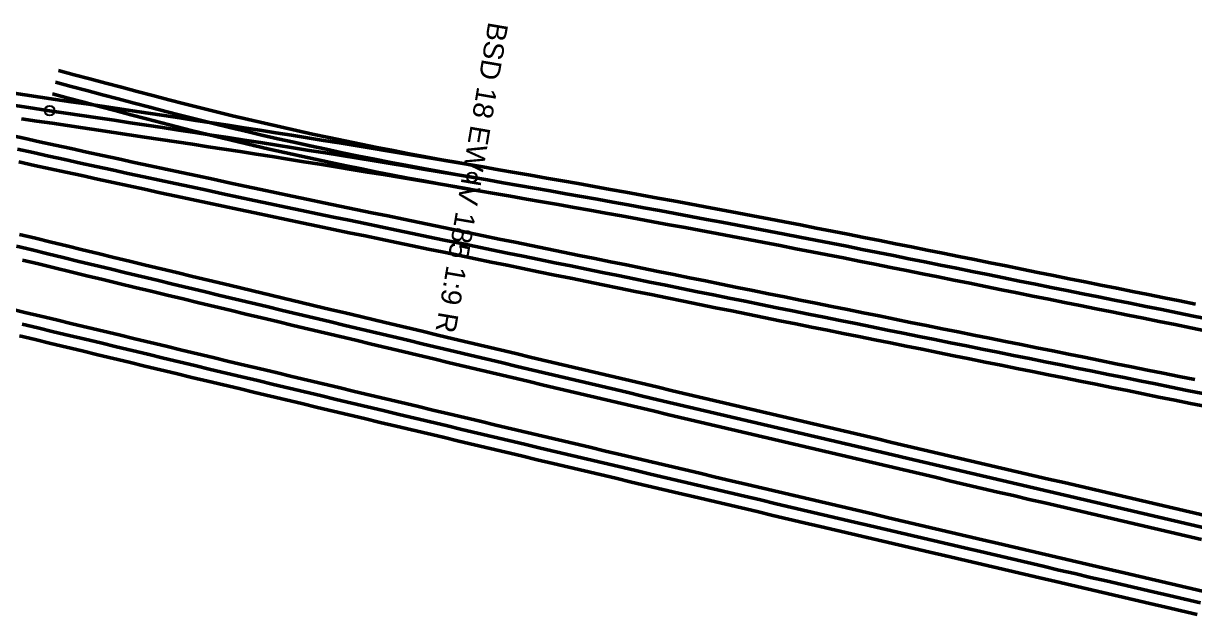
# Model space of a CAD drawing. Header units: millimetres. Extents: x 2688706 to 2690835, y 1254387 to 1255241.
# Drawn here: x 2689344.2 to 2689416.9, y 1254884.5 to 1254921.2 of the extents above; entities that cross this region are included whole.
import ezdxf

# ---------------------------------------------------------------- set-up
doc = ezdxf.new("R2010")
doc.units = ezdxf.units.MM
for name, color, linetype in [('BS-TR-B-Gleisstrang-LinieGeometrie', 7, 'Continuous'), ('BS-TR-B-Weiche-Kurzbezeichnung', 7, 'Continuous'), ('BS-TR-B-Weiche-PunktGeometrie', 7, 'Continuous'), ('BS-TR-N-Gleisstrang-LinieGeometrie', 7, 'Continuous')]:
    doc.layers.add(name, color=color, linetype=linetype)
doc.styles.add('Style-Arial', font='arial.ttf')

msp = doc.modelspace()

# ---------------------------------------------------------------- linework, layer by layer
at = {"layer": 'BS-TR-B-Gleisstrang-LinieGeometrie', "lineweight": 50}
for points in [[(2689331.457, 1254917.945, 454.542), (2689332.445, 1254917.789, 454.546), (2689333.434, 1254917.635, 454.55), (2689334.422, 1254917.482, 454.554), (2689335.411, 1254917.33, 454.558), (2689336.4, 1254917.178, 454.562), (2689337.389, 1254917.028, 454.565), (2689338.379, 1254916.879, 454.569), (2689339.368, 1254916.731, 454.573), (2689339.368, 1254916.731, 454.573), (2689340.294, 1254916.593, 454.577), (2689341.221, 1254916.454, 454.581), (2689342.147, 1254916.316, 454.584), (2689343.074, 1254916.178, 454.588), (2689344, 1254916.04, 454.592), (2689344.926, 1254915.902, 454.595), (2689345.853, 1254915.763, 454.599)], [(2689372.073, 1254911.629, 454.703), (2689371.064, 1254911.804, 454.698), (2689370.056, 1254911.983, 454.694), (2689369.049, 1254912.167, 454.69), (2689368.042, 1254912.356, 454.685), (2689367.037, 1254912.549, 454.68), (2689366.032, 1254912.746, 454.675), (2689365.028, 1254912.948, 454.67), (2689364.025, 1254913.155, 454.664), (2689363.023, 1254913.366, 454.659), (2689362.022, 1254913.581, 454.653), (2689361.022, 1254913.801, 454.647), (2689360.023, 1254914.025, 454.641), (2689359.025, 1254914.254, 454.634), (2689358.028, 1254914.487, 454.627), (2689357.032, 1254914.725, 454.619), (2689356.037, 1254914.967, 454.611), (2689355.043, 1254915.213, 454.603), (2689354.05, 1254915.464, 454.593), (2689353.059, 1254915.719, 454.584), (2689352.068, 1254915.979, 454.575), (2689352.068, 1254915.979, 454.575), (2689351.093, 1254916.237, 454.565), (2689350.118, 1254916.495, 454.555), (2689349.142, 1254916.753, 454.545), (2689348.167, 1254917.011, 454.535), (2689347.192, 1254917.269, 454.525), (2689346.216, 1254917.527, 454.514)], [(2689345.853, 1254915.763, 454.599), (2689346.854, 1254915.614, 454.603), (2689347.855, 1254915.465, 454.607), (2689348.856, 1254915.315, 454.611), (2689349.857, 1254915.166, 454.615), (2689350.858, 1254915.017, 454.619), (2689351.859, 1254914.867, 454.623), (2689351.859, 1254914.867, 454.623), (2689352.871, 1254914.716, 454.627), (2689353.883, 1254914.563, 454.631), (2689354.895, 1254914.409, 454.635), (2689355.907, 1254914.255, 454.639), (2689356.919, 1254914.099, 454.643), (2689357.93, 1254913.942, 454.647), (2689358.941, 1254913.783, 454.651), (2689359.953, 1254913.624, 454.655), (2689360.964, 1254913.464, 454.659), (2689361.974, 1254913.303, 454.663), (2689362.985, 1254913.14, 454.667), (2689363.996, 1254912.977, 454.671), (2689365.006, 1254912.812, 454.675), (2689366.016, 1254912.646, 454.679), (2689367.026, 1254912.479, 454.683), (2689368.036, 1254912.311, 454.687), (2689369.045, 1254912.142, 454.691), (2689370.055, 1254911.972, 454.695), (2689371.064, 1254911.801, 454.699), (2689372.073, 1254911.629, 454.703)], [(2689343.85, 1254913.375, 454.72), (2689344.83, 1254913.159, 454.725), (2689345.809, 1254912.943, 454.729), (2689346.79, 1254912.728, 454.734), (2689347.77, 1254912.514, 454.738), (2689348.75, 1254912.3, 454.742), (2689349.731, 1254912.087, 454.746), (2689350.711, 1254911.875, 454.75), (2689351.692, 1254911.663, 454.754), (2689352.673, 1254911.452, 454.757), (2689353.654, 1254911.242, 454.761), (2689354.635, 1254911.032, 454.764), (2689355.616, 1254910.822, 454.767), (2689356.597, 1254910.613, 454.77), (2689357.579, 1254910.405, 454.773), (2689358.56, 1254910.197, 454.776), (2689359.542, 1254909.989, 454.778), (2689360.524, 1254909.782, 454.781), (2689361.506, 1254909.576, 454.783), (2689362.488, 1254909.37, 454.785), (2689363.47, 1254909.164, 454.787), (2689364.452, 1254908.959, 454.789), (2689365.434, 1254908.754, 454.791), (2689366.416, 1254908.55, 454.792), (2689367.399, 1254908.346, 454.794), (2689368.381, 1254908.142, 454.795), (2689369.364, 1254907.939, 454.796), (2689370.346, 1254907.736, 454.797), (2689371.329, 1254907.534, 454.798), (2689372.312, 1254907.332, 454.799), (2689373.295, 1254907.13, 454.799), (2689374.278, 1254906.928, 454.8), (2689375.261, 1254906.727, 454.8), (2689376.244, 1254906.526, 454.8), (2689377.227, 1254906.325, 454.8), (2689378.21, 1254906.125, 454.8), (2689379.193, 1254905.925, 454.8), (2689380.176, 1254905.725, 454.8), (2689381.159, 1254905.525, 454.8), (2689382.143, 1254905.325, 454.8), (2689383.126, 1254905.126, 454.8), (2689384.109, 1254904.927, 454.8), (2689385.093, 1254904.728, 454.8), (2689386.076, 1254904.529, 454.8), (2689387.06, 1254904.33, 454.8), (2689388.043, 1254904.132, 454.8), (2689389.027, 1254903.933, 454.8), (2689390.01, 1254903.735, 454.8), (2689390.994, 1254903.536, 454.8), (2689391.977, 1254903.338, 454.8), (2689392.961, 1254903.14, 454.8), (2689393.944, 1254902.942, 454.8), (2689394.928, 1254902.744, 454.8), (2689395.912, 1254902.546, 454.8), (2689396.895, 1254902.348, 454.8), (2689396.895, 1254902.348, 454.8), (2689397.874, 1254902.15, 454.8), (2689398.853, 1254901.953, 454.8), (2689399.832, 1254901.756, 454.8), (2689400.811, 1254901.559, 454.8), (2689401.79, 1254901.362, 454.8), (2689402.769, 1254901.165, 454.8), (2689403.747, 1254900.968, 454.8), (2689404.726, 1254900.771, 454.8), (2689405.705, 1254900.574, 454.8), (2689406.684, 1254900.377, 454.8), (2689407.663, 1254900.179, 454.8), (2689408.642, 1254899.982, 454.8), (2689409.621, 1254899.785, 454.8), (2689410.6, 1254899.588, 454.8), (2689411.578, 1254899.391, 454.8), (2689412.557, 1254899.194, 454.8), (2689413.536, 1254898.997, 454.8), (2689414.515, 1254898.8, 454.8), (2689415.494, 1254898.603, 454.8), (2689416.473, 1254898.406, 454.8), (2689417.452, 1254898.209, 454.8)], [(2689372.073, 1254911.629, 454.703), (2689373.044, 1254911.462, 454.706), (2689374.016, 1254911.294, 454.71), (2689374.987, 1254911.125, 454.714), (2689375.958, 1254910.955, 454.718), (2689376.929, 1254910.784, 454.722), (2689377.899, 1254910.612, 454.726), (2689378.87, 1254910.439, 454.729), (2689379.84, 1254910.265, 454.733), (2689380.81, 1254910.09, 454.737), (2689381.78, 1254909.914, 454.74), (2689382.75, 1254909.737, 454.743), (2689383.719, 1254909.559, 454.747), (2689384.689, 1254909.38, 454.75), (2689385.658, 1254909.2, 454.753), (2689386.627, 1254909.019, 454.756), (2689387.596, 1254908.837, 454.759), (2689388.564, 1254908.654, 454.762), (2689389.533, 1254908.47, 454.764), (2689390.501, 1254908.285, 454.767), (2689391.469, 1254908.099, 454.769), (2689392.437, 1254907.912, 454.772), (2689393.405, 1254907.724, 454.774), (2689394.372, 1254907.535, 454.776), (2689395.339, 1254907.345, 454.778), (2689396.306, 1254907.154, 454.78), (2689397.273, 1254906.962, 454.782), (2689398.24, 1254906.769, 454.784), (2689399.206, 1254906.575, 454.786), (2689399.206, 1254906.575, 454.786), (2689400.187, 1254906.377, 454.787), (2689401.168, 1254906.18, 454.789), (2689402.149, 1254905.982, 454.79), (2689403.13, 1254905.785, 454.792), (2689404.11, 1254905.587, 454.793), (2689405.091, 1254905.39, 454.794), (2689406.072, 1254905.192, 454.795), (2689407.053, 1254904.995, 454.796), (2689408.034, 1254904.797, 454.797), (2689409.014, 1254904.6, 454.798), (2689409.995, 1254904.402, 454.798), (2689410.976, 1254904.205, 454.799), (2689411.957, 1254904.007, 454.799), (2689412.938, 1254903.81, 454.8), (2689413.918, 1254903.612, 454.8), (2689414.899, 1254903.415, 454.8), (2689415.88, 1254903.217, 454.8), (2689416.861, 1254903.02, 454.8), (2689417.842, 1254902.822, 454.8)], [(2689343.789, 1254907.36, 454.8), (2689344.76, 1254907.123, 454.8), (2689345.732, 1254906.886, 454.8), (2689346.703, 1254906.649, 454.8), (2689347.675, 1254906.413, 454.8), (2689348.647, 1254906.177, 454.8), (2689349.619, 1254905.942, 454.8), (2689350.591, 1254905.707, 454.8), (2689351.563, 1254905.472, 454.8), (2689352.535, 1254905.237, 454.8), (2689353.507, 1254905.003, 454.8), (2689354.479, 1254904.769, 454.8), (2689355.451, 1254904.535, 454.8), (2689356.424, 1254904.301, 454.8), (2689357.396, 1254904.068, 454.8), (2689358.368, 1254903.834, 454.8), (2689359.341, 1254903.601, 454.8), (2689360.313, 1254903.369, 454.8), (2689361.286, 1254903.136, 454.8), (2689362.259, 1254902.903, 454.8), (2689363.231, 1254902.671, 454.8), (2689364.204, 1254902.439, 454.8), (2689365.177, 1254902.207, 454.8), (2689365.177, 1254902.207, 454.8), (2689366.147, 1254901.975, 454.8), (2689367.118, 1254901.744, 454.8), (2689368.089, 1254901.512, 454.8), (2689369.059, 1254901.281, 454.8), (2689370.03, 1254901.05, 454.8), (2689371.001, 1254900.819, 454.8), (2689371.972, 1254900.588, 454.8), (2689372.943, 1254900.357, 454.8), (2689373.914, 1254900.127, 454.8), (2689374.884, 1254899.896, 454.8), (2689375.855, 1254899.666, 454.8), (2689376.826, 1254899.435, 454.8), (2689377.797, 1254899.205, 454.8), (2689378.768, 1254898.975, 454.8), (2689379.739, 1254898.745, 454.8), (2689380.71, 1254898.515, 454.8), (2689381.681, 1254898.285, 454.8), (2689382.653, 1254898.055, 454.8), (2689383.624, 1254897.826, 454.8), (2689384.595, 1254897.596, 454.8), (2689385.566, 1254897.367, 454.8), (2689386.537, 1254897.138, 454.8), (2689387.509, 1254896.908, 454.8), (2689388.48, 1254896.679, 454.8), (2689389.451, 1254896.45, 454.8), (2689390.422, 1254896.222, 454.8), (2689391.394, 1254895.993, 454.8), (2689392.365, 1254895.764, 454.8), (2689393.336, 1254895.536, 454.8), (2689394.308, 1254895.307, 454.8), (2689395.279, 1254895.079, 454.8), (2689396.251, 1254894.851, 454.8), (2689397.222, 1254894.623, 454.8), (2689398.194, 1254894.395, 454.8), (2689399.165, 1254894.167, 454.8), (2689400.137, 1254893.939, 454.8), (2689401.109, 1254893.711, 454.8), (2689402.08, 1254893.484, 454.8), (2689403.052, 1254893.256, 454.8), (2689404.023, 1254893.029, 454.8), (2689404.995, 1254892.802, 454.8), (2689405.967, 1254892.575, 454.8), (2689406.939, 1254892.348, 454.8), (2689407.91, 1254892.121, 454.8), (2689408.882, 1254891.894, 454.8), (2689409.854, 1254891.667, 454.8), (2689410.826, 1254891.441, 454.8), (2689411.798, 1254891.214, 454.8), (2689412.77, 1254890.988, 454.8), (2689413.742, 1254890.762, 454.8), (2689414.713, 1254890.536, 454.8), (2689415.685, 1254890.309, 454.8), (2689416.657, 1254890.084, 454.8), (2689417.629, 1254889.858, 454.8)], [(2689344.152, 1254902.518, 455.164), (2689345.127, 1254902.283, 455.163), (2689346.101, 1254902.048, 455.161), (2689347.076, 1254901.814, 455.159), (2689348.05, 1254901.579, 455.157), (2689349.025, 1254901.345, 455.155), (2689349.999, 1254901.111, 455.153), (2689350.974, 1254900.877, 455.15), (2689351.948, 1254900.643, 455.147), (2689352.923, 1254900.409, 455.144), (2689353.898, 1254900.175, 455.141), (2689354.872, 1254899.941, 455.137), (2689355.847, 1254899.708, 455.134), (2689356.822, 1254899.474, 455.13), (2689357.796, 1254899.241, 455.125), (2689358.771, 1254899.008, 455.121), (2689359.746, 1254898.774, 455.117), (2689360.721, 1254898.541, 455.112), (2689361.696, 1254898.308, 455.107), (2689362.671, 1254898.076, 455.102), (2689363.645, 1254897.843, 455.096), (2689364.62, 1254897.61, 455.091), (2689365.595, 1254897.378, 455.085), (2689366.57, 1254897.145, 455.079), (2689367.545, 1254896.913, 455.072), (2689368.52, 1254896.681, 455.066), (2689369.495, 1254896.449, 455.059), (2689370.471, 1254896.217, 455.053), (2689371.446, 1254895.985, 455.047), (2689372.421, 1254895.753, 455.04), (2689373.396, 1254895.522, 455.034), (2689374.371, 1254895.29, 455.027), (2689375.346, 1254895.059, 455.021), (2689376.322, 1254894.827, 455.014), (2689377.297, 1254894.596, 455.008), (2689378.272, 1254894.365, 455.001), (2689379.247, 1254894.134, 454.995), (2689380.223, 1254893.903, 454.988), (2689381.198, 1254893.673, 454.982), (2689382.174, 1254893.442, 454.975), (2689383.149, 1254893.211, 454.969), (2689384.124, 1254892.981, 454.962), (2689385.1, 1254892.751, 454.956), (2689386.075, 1254892.52, 454.949), (2689387.051, 1254892.29, 454.943), (2689388.026, 1254892.06, 454.936), (2689389.002, 1254891.83, 454.93), (2689389.978, 1254891.601, 454.923), (2689390.953, 1254891.371, 454.917), (2689391.929, 1254891.141, 454.911), (2689392.905, 1254890.912, 454.905), (2689393.88, 1254890.683, 454.899), (2689394.856, 1254890.453, 454.893), (2689395.832, 1254890.224, 454.888), (2689396.807, 1254889.995, 454.882), (2689397.783, 1254889.766, 454.877), (2689398.759, 1254889.537, 454.872), (2689399.735, 1254889.309, 454.867), (2689400.711, 1254889.08, 454.863), (2689401.687, 1254888.852, 454.858), (2689402.663, 1254888.623, 454.854), (2689403.639, 1254888.395, 454.85), (2689404.615, 1254888.167, 454.846), (2689405.591, 1254887.939, 454.842), (2689406.567, 1254887.711, 454.838), (2689407.543, 1254887.483, 454.835), (2689408.519, 1254887.255, 454.831), (2689409.495, 1254887.028, 454.828), (2689410.471, 1254886.8, 454.825), (2689411.447, 1254886.573, 454.822), (2689412.423, 1254886.346, 454.82), (2689413.4, 1254886.118, 454.817), (2689414.376, 1254885.891, 454.815), (2689415.352, 1254885.664, 454.813), (2689416.328, 1254885.437, 454.811), (2689417.305, 1254885.211, 454.809)]]:
    msp.add_polyline3d(points, dxfattribs=at)
at = {"layer": 'BS-TR-B-Weiche-PunktGeometrie', "lineweight": 25}
for centre in [(2689345.853, 1254915.763, 454.599), (2689372.073, 1254911.629, 454.703)]:
    msp.add_circle(centre, 0.3, dxfattribs=at)
at = {"layer": 'BS-TR-N-Gleisstrang-LinieGeometrie', "color": 1, "lineweight": 50, "true_color": 0xff0000}
for points in [[(2689352.26, 1254916.704, 454.544), (2689351.285, 1254916.961, 454.534), (2689350.309, 1254917.219, 454.523), (2689349.334, 1254917.477, 454.513), (2689348.359, 1254917.735, 454.502), (2689347.383, 1254917.993, 454.491), (2689346.408, 1254918.251, 454.479)], [(2689343.354, 1254916.893, 454.551), (2689344.311, 1254916.751, 454.556), (2689345.267, 1254916.608, 454.56), (2689346.224, 1254916.465, 454.564), (2689347.181, 1254916.323, 454.569), (2689348.137, 1254916.18, 454.573), (2689349.094, 1254916.037, 454.578), (2689350.051, 1254915.895, 454.582), (2689351.007, 1254915.752, 454.586), (2689351.964, 1254915.609, 454.591), (2689351.964, 1254915.609, 454.591), (2689352.955, 1254915.461, 454.595), (2689353.946, 1254915.312, 454.6), (2689354.937, 1254915.161, 454.605), (2689355.928, 1254915.01, 454.609), (2689356.919, 1254914.857, 454.614), (2689357.91, 1254914.703, 454.618), (2689358.9, 1254914.549, 454.623), (2689359.89, 1254914.393, 454.627), (2689360.88, 1254914.236, 454.632), (2689361.87, 1254914.078, 454.636), (2689362.86, 1254913.92, 454.641), (2689363.849, 1254913.76, 454.646), (2689364.839, 1254913.599, 454.65), (2689365.828, 1254913.437, 454.655), (2689366.817, 1254913.274, 454.659), (2689367.806, 1254913.11, 454.664), (2689368.795, 1254912.945, 454.668), (2689369.783, 1254912.778, 454.673), (2689370.772, 1254912.611, 454.678), (2689371.76, 1254912.443, 454.682), (2689372.748, 1254912.274, 454.687), (2689373.736, 1254912.103, 454.691), (2689374.723, 1254911.932, 454.696), (2689375.711, 1254911.76, 454.7), (2689376.698, 1254911.586, 454.705), (2689377.685, 1254911.412, 454.709), (2689378.672, 1254911.236, 454.714), (2689379.659, 1254911.06, 454.719), (2689380.645, 1254910.882, 454.723), (2689381.632, 1254910.703, 454.728), (2689382.618, 1254910.524, 454.732), (2689383.604, 1254910.343, 454.736), (2689384.59, 1254910.161, 454.74), (2689385.575, 1254909.978, 454.744), (2689386.561, 1254909.795, 454.747), (2689387.546, 1254909.61, 454.751), (2689388.531, 1254909.424, 454.755), (2689389.516, 1254909.237, 454.758), (2689390.5, 1254909.049, 454.761), (2689391.485, 1254908.86, 454.764), (2689392.469, 1254908.67, 454.767), (2689393.453, 1254908.479, 454.77), (2689394.437, 1254908.286, 454.773), (2689395.42, 1254908.093, 454.775), (2689396.404, 1254907.899, 454.778), (2689397.387, 1254907.704, 454.78), (2689398.37, 1254907.507, 454.782), (2689399.353, 1254907.31, 454.784), (2689399.353, 1254907.31, 454.784), (2689400.333, 1254907.113, 454.786), (2689401.314, 1254906.915, 454.788), (2689402.295, 1254906.718, 454.79), (2689403.275, 1254906.52, 454.791), (2689404.256, 1254906.323, 454.793), (2689405.237, 1254906.125, 454.794), (2689406.217, 1254905.928, 454.795), (2689407.198, 1254905.73, 454.796), (2689408.179, 1254905.533, 454.797), (2689409.159, 1254905.336, 454.798), (2689410.14, 1254905.138, 454.799), (2689411.121, 1254904.941, 454.799), (2689412.101, 1254904.743, 454.8), (2689413.082, 1254904.546, 454.8), (2689414.063, 1254904.348, 454.8), (2689415.044, 1254904.151, 454.8), (2689416.024, 1254903.953, 454.8), (2689417.005, 1254903.756, 454.8)], [(2689351.877, 1254915.255, 454.606), (2689350.901, 1254915.513, 454.597), (2689349.926, 1254915.771, 454.588), (2689348.951, 1254916.029, 454.578), (2689347.976, 1254916.287, 454.569), (2689347, 1254916.545, 454.559), (2689346.025, 1254916.803, 454.549)], [(2689372.199, 1254912.368, 454.684), (2689371.194, 1254912.542, 454.68), (2689370.189, 1254912.721, 454.675), (2689369.185, 1254912.905, 454.67), (2689368.182, 1254913.093, 454.664), (2689367.18, 1254913.285, 454.659), (2689366.178, 1254913.482, 454.653), (2689365.178, 1254913.683, 454.647), (2689364.178, 1254913.889, 454.641), (2689363.179, 1254914.099, 454.635), (2689362.181, 1254914.314, 454.628), (2689361.185, 1254914.533, 454.622), (2689360.189, 1254914.756, 454.615), (2689359.194, 1254914.984, 454.607), (2689358.2, 1254915.216, 454.6), (2689357.207, 1254915.453, 454.591), (2689356.216, 1254915.694, 454.583), (2689355.225, 1254915.94, 454.574), (2689354.236, 1254916.19, 454.564), (2689353.247, 1254916.445, 454.554), (2689352.26, 1254916.704, 454.544)], [(2689344.103, 1254915.267, 454.629), (2689345.059, 1254915.124, 454.632), (2689346.014, 1254914.982, 454.635), (2689346.97, 1254914.839, 454.638), (2689347.925, 1254914.697, 454.641), (2689348.88, 1254914.554, 454.645), (2689349.836, 1254914.412, 454.648), (2689350.791, 1254914.269, 454.651), (2689351.747, 1254914.126, 454.654), (2689351.747, 1254914.126, 454.654), (2689352.736, 1254913.978, 454.657), (2689353.726, 1254913.829, 454.66), (2689354.715, 1254913.679, 454.664), (2689355.705, 1254913.527, 454.667), (2689356.694, 1254913.375, 454.67), (2689357.683, 1254913.222, 454.673), (2689358.671, 1254913.067, 454.677), (2689359.66, 1254912.912, 454.68), (2689360.648, 1254912.755, 454.683), (2689361.637, 1254912.598, 454.686), (2689362.625, 1254912.439, 454.69), (2689363.613, 1254912.279, 454.693), (2689364.6, 1254912.119, 454.696), (2689365.588, 1254911.957, 454.699), (2689366.575, 1254911.794, 454.703), (2689367.562, 1254911.63, 454.706), (2689368.55, 1254911.465, 454.709), (2689369.536, 1254911.299, 454.712), (2689370.523, 1254911.132, 454.716), (2689371.51, 1254910.965, 454.719), (2689372.496, 1254910.795, 454.722), (2689373.482, 1254910.625, 454.725), (2689374.468, 1254910.454, 454.729), (2689375.454, 1254910.282, 454.732), (2689376.44, 1254910.109, 454.735), (2689377.425, 1254909.935, 454.738), (2689378.41, 1254909.76, 454.742), (2689379.395, 1254909.583, 454.745), (2689380.38, 1254909.406, 454.748), (2689381.365, 1254909.228, 454.751), (2689382.35, 1254909.048, 454.754), (2689383.334, 1254908.868, 454.756), (2689384.318, 1254908.686, 454.759), (2689385.302, 1254908.504, 454.761), (2689386.286, 1254908.32, 454.764), (2689387.269, 1254908.136, 454.766), (2689388.253, 1254907.95, 454.768), (2689389.236, 1254907.763, 454.77), (2689390.219, 1254907.576, 454.772), (2689391.202, 1254907.387, 454.774), (2689392.184, 1254907.197, 454.776), (2689393.166, 1254907.006, 454.778), (2689394.149, 1254906.814, 454.779), (2689395.131, 1254906.621, 454.781), (2689396.112, 1254906.428, 454.782), (2689397.094, 1254906.233, 454.784), (2689398.075, 1254906.037, 454.785), (2689399.056, 1254905.84, 454.786), (2689399.056, 1254905.84, 454.786), (2689400.037, 1254905.642, 454.787), (2689401.018, 1254905.445, 454.789), (2689401.998, 1254905.247, 454.79), (2689402.979, 1254905.05, 454.792), (2689403.96, 1254904.852, 454.793), (2689404.941, 1254904.655, 454.794), (2689405.921, 1254904.457, 454.795), (2689406.902, 1254904.26, 454.796), (2689407.883, 1254904.063, 454.797), (2689408.863, 1254903.865, 454.798), (2689409.844, 1254903.668, 454.798), (2689410.825, 1254903.47, 454.799), (2689411.805, 1254903.273, 454.799), (2689412.786, 1254903.075, 454.8), (2689413.767, 1254902.878, 454.8), (2689414.747, 1254902.68, 454.8), (2689415.728, 1254902.483, 454.8), (2689416.709, 1254902.285, 454.8), (2689417.689, 1254902.088, 454.8)], [(2689371.946, 1254910.89, 454.721), (2689370.982, 1254911.057, 454.717), (2689370.019, 1254911.228, 454.714), (2689369.057, 1254911.404, 454.71), (2689368.095, 1254911.583, 454.707), (2689367.134, 1254911.766, 454.703), (2689366.174, 1254911.954, 454.698), (2689365.214, 1254912.146, 454.694), (2689364.256, 1254912.341, 454.69), (2689363.298, 1254912.541, 454.685), (2689362.341, 1254912.745, 454.68), (2689361.385, 1254912.953, 454.675), (2689360.43, 1254913.165, 454.67), (2689359.476, 1254913.381, 454.664), (2689358.522, 1254913.601, 454.658), (2689357.57, 1254913.825, 454.652), (2689356.619, 1254914.053, 454.645), (2689355.668, 1254914.286, 454.638), (2689354.719, 1254914.522, 454.631), (2689353.77, 1254914.762, 454.623), (2689352.823, 1254915.006, 454.614), (2689351.877, 1254915.255, 454.606)], [(2689343.279, 1254914.268, 454.68), (2689344.254, 1254914.052, 454.685), (2689345.23, 1254913.837, 454.691), (2689346.206, 1254913.623, 454.696), (2689347.182, 1254913.409, 454.701), (2689347.182, 1254913.409, 454.701), (2689348.162, 1254913.196, 454.706), (2689349.143, 1254912.982, 454.711), (2689350.123, 1254912.769, 454.715), (2689351.104, 1254912.557, 454.72), (2689352.085, 1254912.346, 454.724), (2689353.066, 1254912.134, 454.728), (2689354.048, 1254911.924, 454.732), (2689355.029, 1254911.714, 454.736), (2689356.01, 1254911.504, 454.74), (2689356.992, 1254911.295, 454.744), (2689357.974, 1254911.087, 454.747), (2689358.956, 1254910.879, 454.751), (2689359.937, 1254910.672, 454.754), (2689360.919, 1254910.465, 454.757), (2689361.902, 1254910.258, 454.76), (2689362.884, 1254910.053, 454.763), (2689362.884, 1254910.053, 454.763), (2689363.873, 1254909.846, 454.765), (2689364.863, 1254909.64, 454.768), (2689365.852, 1254909.433, 454.77), (2689366.842, 1254909.228, 454.772), (2689367.832, 1254909.022, 454.774), (2689368.822, 1254908.817, 454.776), (2689369.812, 1254908.613, 454.778), (2689370.802, 1254908.408, 454.78), (2689371.792, 1254908.204, 454.781), (2689372.782, 1254908, 454.783), (2689373.772, 1254907.797, 454.784), (2689374.762, 1254907.594, 454.785), (2689375.753, 1254907.391, 454.786), (2689376.743, 1254907.189, 454.787), (2689377.733, 1254906.987, 454.787), (2689378.724, 1254906.785, 454.788), (2689378.724, 1254906.785, 454.788), (2689379.704, 1254906.586, 454.789), (2689380.685, 1254906.387, 454.789), (2689381.665, 1254906.188, 454.79), (2689382.646, 1254905.989, 454.791), (2689383.626, 1254905.79, 454.791), (2689384.607, 1254905.592, 454.792), (2689385.587, 1254905.393, 454.792), (2689386.568, 1254905.195, 454.793), (2689387.548, 1254904.996, 454.794), (2689388.529, 1254904.798, 454.794), (2689389.51, 1254904.6, 454.795), (2689390.49, 1254904.403, 454.796), (2689391.471, 1254904.205, 454.796), (2689392.452, 1254904.007, 454.797), (2689392.452, 1254904.007, 454.797), (2689393.432, 1254903.81, 454.798), (2689394.412, 1254903.613, 454.798), (2689395.392, 1254903.415, 454.799), (2689396.372, 1254903.218, 454.799), (2689397.351, 1254903.021, 454.799), (2689398.331, 1254902.824, 454.8), (2689399.311, 1254902.626, 454.8), (2689400.291, 1254902.429, 454.8), (2689401.271, 1254902.232, 454.8), (2689402.251, 1254902.034, 454.8), (2689403.231, 1254901.837, 454.8), (2689404.211, 1254901.64, 454.8), (2689405.191, 1254901.442, 454.8), (2689406.171, 1254901.245, 454.8), (2689407.151, 1254901.048, 454.8), (2689408.131, 1254900.85, 454.8), (2689409.111, 1254900.653, 454.8), (2689410.091, 1254900.456, 454.8), (2689411.071, 1254900.258, 454.8), (2689412.051, 1254900.061, 454.8), (2689413.031, 1254899.864, 454.8), (2689414.011, 1254899.667, 454.8), (2689414.991, 1254899.469, 454.8), (2689415.971, 1254899.272, 454.8), (2689416.95, 1254899.075, 454.8)], [(2689343.935, 1254912.588, 454.757), (2689344.917, 1254912.372, 454.761), (2689344.917, 1254912.372, 454.761), (2689345.893, 1254912.158, 454.765), (2689346.868, 1254911.944, 454.769), (2689347.844, 1254911.731, 454.772), (2689348.82, 1254911.519, 454.776), (2689349.796, 1254911.307, 454.779), (2689350.772, 1254911.096, 454.782), (2689351.749, 1254910.885, 454.785), (2689352.725, 1254910.674, 454.788), (2689353.702, 1254910.465, 454.791), (2689354.678, 1254910.256, 454.793), (2689355.655, 1254910.047, 454.796), (2689356.632, 1254909.839, 454.798), (2689357.609, 1254909.632, 454.8), (2689358.586, 1254909.425, 454.802), (2689359.564, 1254909.218, 454.804), (2689360.541, 1254909.013, 454.806), (2689360.541, 1254909.013, 454.806), (2689361.52, 1254908.807, 454.808), (2689362.499, 1254908.602, 454.809), (2689363.478, 1254908.397, 454.81), (2689364.457, 1254908.193, 454.812), (2689365.436, 1254907.989, 454.813), (2689366.415, 1254907.785, 454.813), (2689367.394, 1254907.581, 454.814), (2689368.373, 1254907.378, 454.815), (2689369.353, 1254907.176, 454.815), (2689370.332, 1254906.974, 454.816), (2689371.312, 1254906.772, 454.816), (2689372.291, 1254906.57, 454.816), (2689373.271, 1254906.369, 454.816), (2689374.251, 1254906.168, 454.815), (2689375.231, 1254905.968, 454.815), (2689376.211, 1254905.768, 454.814), (2689376.211, 1254905.768, 454.814), (2689377.209, 1254905.564, 454.814), (2689378.208, 1254905.36, 454.813), (2689379.207, 1254905.157, 454.812), (2689380.206, 1254904.954, 454.812), (2689381.205, 1254904.751, 454.811), (2689382.204, 1254904.548, 454.81), (2689383.203, 1254904.345, 454.809), (2689384.202, 1254904.143, 454.809), (2689385.202, 1254903.941, 454.808), (2689386.201, 1254903.738, 454.807), (2689387.2, 1254903.536, 454.807), (2689388.199, 1254903.335, 454.806), (2689389.199, 1254903.133, 454.805), (2689390.198, 1254902.931, 454.804), (2689391.197, 1254902.73, 454.804), (2689391.197, 1254902.73, 454.804), (2689392.178, 1254902.533, 454.803), (2689393.158, 1254902.335, 454.802), (2689394.139, 1254902.138, 454.802), (2689395.119, 1254901.94, 454.801), (2689396.1, 1254901.743, 454.801), (2689397.08, 1254901.546, 454.8), (2689398.061, 1254901.348, 454.8), (2689399.041, 1254901.151, 454.8), (2689400.022, 1254900.953, 454.8), (2689401.002, 1254900.756, 454.8), (2689401.983, 1254900.558, 454.8), (2689402.963, 1254900.361, 454.8), (2689403.944, 1254900.164, 454.8), (2689404.924, 1254899.966, 454.8), (2689405.905, 1254899.769, 454.8), (2689406.885, 1254899.571, 454.8), (2689407.866, 1254899.374, 454.8), (2689408.846, 1254899.176, 454.8), (2689409.827, 1254898.979, 454.8), (2689410.807, 1254898.782, 454.8), (2689411.788, 1254898.584, 454.8), (2689412.768, 1254898.387, 454.8), (2689413.749, 1254898.189, 454.8), (2689414.729, 1254897.992, 454.8), (2689415.71, 1254897.795, 454.8), (2689416.691, 1254897.597, 454.8), (2689417.671, 1254897.4, 454.8)], [(2689343.991, 1254908.083, 454.781), (2689344.967, 1254907.845, 454.782), (2689345.942, 1254907.607, 454.782), (2689346.918, 1254907.369, 454.783), (2689347.893, 1254907.132, 454.784), (2689348.869, 1254906.895, 454.784), (2689349.845, 1254906.659, 454.785), (2689350.821, 1254906.422, 454.785), (2689351.797, 1254906.186, 454.786), (2689352.773, 1254905.951, 454.787), (2689353.749, 1254905.715, 454.787), (2689354.725, 1254905.48, 454.788), (2689355.701, 1254905.246, 454.789), (2689356.678, 1254905.011, 454.789), (2689356.678, 1254905.011, 454.789), (2689357.619, 1254904.786, 454.79), (2689358.56, 1254904.56, 454.791), (2689359.501, 1254904.335, 454.791), (2689360.442, 1254904.109, 454.792), (2689361.383, 1254903.884, 454.792), (2689362.324, 1254903.659, 454.793), (2689363.265, 1254903.434, 454.794), (2689364.206, 1254903.209, 454.794), (2689365.147, 1254902.985, 454.795), (2689366.089, 1254902.76, 454.795), (2689367.03, 1254902.536, 454.795), (2689367.03, 1254902.536, 454.795), (2689368.002, 1254902.304, 454.795), (2689368.973, 1254902.073, 454.795), (2689369.945, 1254901.841, 454.795), (2689370.916, 1254901.61, 454.795), (2689371.888, 1254901.379, 454.795), (2689372.86, 1254901.148, 454.795), (2689373.832, 1254900.917, 454.795), (2689374.803, 1254900.686, 454.795), (2689375.775, 1254900.455, 454.795), (2689376.747, 1254900.225, 454.795), (2689377.719, 1254899.994, 454.795), (2689378.691, 1254899.764, 454.795), (2689379.663, 1254899.534, 454.795), (2689380.635, 1254899.304, 454.795), (2689381.607, 1254899.074, 454.795), (2689382.579, 1254898.844, 454.795), (2689383.551, 1254898.614, 454.795), (2689384.523, 1254898.384, 454.795), (2689385.495, 1254898.154, 454.795), (2689386.467, 1254897.925, 454.795), (2689387.439, 1254897.695, 454.795), (2689388.411, 1254897.466, 454.795), (2689389.383, 1254897.237, 454.795), (2689390.355, 1254897.008, 454.795), (2689391.328, 1254896.779, 454.795), (2689392.3, 1254896.55, 454.795), (2689393.272, 1254896.321, 454.795), (2689394.244, 1254896.093, 454.795), (2689395.217, 1254895.864, 454.795), (2689396.189, 1254895.636, 454.795), (2689397.162, 1254895.407, 454.795), (2689398.134, 1254895.179, 454.795), (2689399.106, 1254894.951, 454.795), (2689400.079, 1254894.723, 454.795), (2689401.051, 1254894.495, 454.795), (2689402.024, 1254894.267, 454.795), (2689402.996, 1254894.04, 454.795), (2689403.969, 1254893.812, 454.795), (2689404.941, 1254893.585, 454.795), (2689405.914, 1254893.357, 454.795), (2689406.887, 1254893.13, 454.795), (2689407.859, 1254892.903, 454.795), (2689408.832, 1254892.676, 454.795), (2689409.805, 1254892.449, 454.795), (2689410.777, 1254892.222, 454.795), (2689411.75, 1254891.995, 454.795), (2689412.723, 1254891.769, 454.795), (2689413.696, 1254891.542, 454.795), (2689414.668, 1254891.316, 454.795), (2689415.641, 1254891.09, 454.795), (2689416.614, 1254890.864, 454.795), (2689417.587, 1254890.638, 454.795)], [(2689344.168, 1254906.496, 454.819), (2689345.166, 1254906.252, 454.818), (2689346.164, 1254906.009, 454.817), (2689347.162, 1254905.766, 454.817), (2689348.16, 1254905.524, 454.816), (2689349.158, 1254905.282, 454.815), (2689350.156, 1254905.04, 454.815), (2689351.154, 1254904.799, 454.814), (2689352.153, 1254904.557, 454.813), (2689353.151, 1254904.317, 454.813), (2689354.15, 1254904.076, 454.812), (2689354.15, 1254904.076, 454.812), (2689355.123, 1254903.842, 454.811), (2689356.097, 1254903.608, 454.811), (2689357.071, 1254903.375, 454.81), (2689358.044, 1254903.141, 454.809), (2689359.018, 1254902.908, 454.809), (2689359.992, 1254902.674, 454.808), (2689360.966, 1254902.441, 454.807), (2689361.94, 1254902.208, 454.807), (2689362.914, 1254901.976, 454.806), (2689362.914, 1254901.976, 454.806), (2689363.885, 1254901.744, 454.806), (2689364.857, 1254901.512, 454.805), (2689365.829, 1254901.28, 454.805), (2689366.801, 1254901.048, 454.805), (2689367.772, 1254900.817, 454.805), (2689368.744, 1254900.585, 454.805), (2689369.716, 1254900.354, 454.805), (2689370.688, 1254900.123, 454.805), (2689371.66, 1254899.891, 454.805), (2689372.632, 1254899.66, 454.805), (2689373.604, 1254899.429, 454.805), (2689374.576, 1254899.199, 454.805), (2689375.548, 1254898.968, 454.805), (2689376.52, 1254898.737, 454.805), (2689377.492, 1254898.507, 454.805), (2689378.464, 1254898.276, 454.805), (2689379.436, 1254898.046, 454.805), (2689380.408, 1254897.816, 454.805), (2689381.381, 1254897.586, 454.805), (2689382.353, 1254897.356, 454.805), (2689383.325, 1254897.126, 454.805), (2689384.297, 1254896.896, 454.805), (2689385.27, 1254896.666, 454.805), (2689386.242, 1254896.437, 454.805), (2689387.214, 1254896.207, 454.805), (2689388.187, 1254895.978, 454.805), (2689389.159, 1254895.749, 454.805), (2689390.131, 1254895.52, 454.805), (2689391.104, 1254895.291, 454.805), (2689392.076, 1254895.062, 454.805), (2689393.049, 1254894.833, 454.805), (2689394.021, 1254894.604, 454.805), (2689394.994, 1254894.376, 454.805), (2689395.966, 1254894.147, 454.805), (2689396.939, 1254893.919, 454.805), (2689397.912, 1254893.691, 454.805), (2689398.884, 1254893.463, 454.805), (2689399.857, 1254893.235, 454.805), (2689400.83, 1254893.007, 454.805), (2689401.802, 1254892.779, 454.805), (2689402.775, 1254892.551, 454.805), (2689403.748, 1254892.324, 454.805), (2689404.721, 1254892.096, 454.805), (2689405.693, 1254891.869, 454.805), (2689406.666, 1254891.641, 454.805), (2689407.639, 1254891.414, 454.805), (2689408.612, 1254891.187, 454.805), (2689409.585, 1254890.96, 454.805), (2689410.558, 1254890.733, 454.805), (2689411.531, 1254890.507, 454.805), (2689412.504, 1254890.28, 454.805), (2689413.477, 1254890.053, 454.805), (2689414.45, 1254889.827, 454.805), (2689415.423, 1254889.601, 454.805), (2689416.396, 1254889.374, 454.805), (2689417.369, 1254889.148, 454.805)], [(2689343.35, 1254903.483, 455.16), (2689344.324, 1254903.248, 455.159), (2689345.298, 1254903.013, 455.158), (2689346.272, 1254902.779, 455.156), (2689347.246, 1254902.544, 455.155), (2689348.22, 1254902.31, 455.152), (2689349.194, 1254902.076, 455.15), (2689350.168, 1254901.842, 455.148), (2689351.142, 1254901.608, 455.145), (2689352.116, 1254901.374, 455.142), (2689353.09, 1254901.14, 455.139), (2689354.064, 1254900.906, 455.136), (2689355.038, 1254900.673, 455.132), (2689356.013, 1254900.439, 455.129), (2689356.987, 1254900.206, 455.125), (2689357.961, 1254899.973, 455.12), (2689358.935, 1254899.739, 455.116), (2689359.909, 1254899.506, 455.112), (2689360.884, 1254899.273, 455.107), (2689361.858, 1254899.041, 455.102), (2689362.832, 1254898.808, 455.097), (2689363.807, 1254898.575, 455.091), (2689364.781, 1254898.343, 455.086), (2689365.756, 1254898.111, 455.08), (2689366.73, 1254897.878, 455.074), (2689367.705, 1254897.646, 455.068), (2689368.679, 1254897.414, 455.061), (2689369.654, 1254897.182, 455.054), (2689370.628, 1254896.95, 455.048), (2689371.603, 1254896.719, 455.041), (2689372.577, 1254896.487, 455.035), (2689373.552, 1254896.255, 455.029), (2689374.527, 1254896.024, 455.022), (2689375.501, 1254895.793, 455.016), (2689376.476, 1254895.562, 455.009), (2689377.451, 1254895.33, 455.003), (2689378.426, 1254895.1, 454.996), (2689379.4, 1254894.869, 454.99), (2689380.375, 1254894.638, 454.983), (2689381.35, 1254894.407, 454.977), (2689382.325, 1254894.177, 454.97), (2689383.3, 1254893.946, 454.964), (2689384.275, 1254893.716, 454.957), (2689385.25, 1254893.486, 454.951), (2689386.225, 1254893.256, 454.944), (2689387.2, 1254893.026, 454.938), (2689388.175, 1254892.796, 454.932), (2689389.15, 1254892.566, 454.925), (2689390.125, 1254892.336, 454.919), (2689391.1, 1254892.107, 454.912), (2689392.075, 1254891.877, 454.906), (2689393.05, 1254891.648, 454.9), (2689394.025, 1254891.419, 454.894), (2689395.001, 1254891.19, 454.888), (2689395.976, 1254890.961, 454.883), (2689396.951, 1254890.732, 454.878), (2689397.926, 1254890.503, 454.872), (2689398.902, 1254890.274, 454.867), (2689399.877, 1254890.046, 454.863), (2689400.852, 1254889.817, 454.858), (2689401.828, 1254889.589, 454.853), (2689402.803, 1254889.361, 454.849), (2689403.779, 1254889.132, 454.845), (2689404.754, 1254888.904, 454.841), (2689405.73, 1254888.677, 454.837), (2689406.705, 1254888.449, 454.833), (2689407.681, 1254888.221, 454.83), (2689408.656, 1254887.993, 454.827), (2689409.632, 1254887.766, 454.823), (2689410.607, 1254887.539, 454.82), (2689411.583, 1254887.311, 454.818), (2689412.559, 1254887.084, 454.815), (2689413.534, 1254886.857, 454.812), (2689414.51, 1254886.63, 454.81), (2689415.486, 1254886.403, 454.808), (2689416.462, 1254886.176, 454.806), (2689417.437, 1254885.95, 454.804)], [(2689343.977, 1254901.789, 455.169), (2689344.951, 1254901.554, 455.168), (2689345.925, 1254901.319, 455.166), (2689346.899, 1254901.085, 455.164), (2689347.873, 1254900.851, 455.162), (2689348.847, 1254900.616, 455.16), (2689349.821, 1254900.382, 455.158), (2689350.795, 1254900.148, 455.155), (2689351.769, 1254899.914, 455.152), (2689352.744, 1254899.68, 455.149), (2689353.718, 1254899.447, 455.146), (2689354.692, 1254899.213, 455.142), (2689355.666, 1254898.98, 455.139), (2689356.641, 1254898.746, 455.135), (2689357.615, 1254898.513, 455.131), (2689358.589, 1254898.28, 455.126), (2689359.564, 1254898.047, 455.122), (2689360.538, 1254897.814, 455.117), (2689361.513, 1254897.581, 455.112), (2689362.487, 1254897.348, 455.107), (2689363.462, 1254897.116, 455.101), (2689364.436, 1254896.883, 455.096), (2689365.411, 1254896.651, 455.09), (2689366.385, 1254896.418, 455.084), (2689367.36, 1254896.186, 455.078), (2689368.334, 1254895.954, 455.071), (2689369.309, 1254895.722, 455.065), (2689370.284, 1254895.49, 455.058), (2689371.258, 1254895.259, 455.052), (2689372.233, 1254895.027, 455.045), (2689373.208, 1254894.795, 455.039), (2689374.183, 1254894.564, 455.032), (2689375.157, 1254894.333, 455.026), (2689376.132, 1254894.102, 455.019), (2689377.107, 1254893.87, 455.013), (2689378.082, 1254893.639, 455.006), (2689379.057, 1254893.409, 455), (2689380.032, 1254893.178, 454.994), (2689381.007, 1254892.947, 454.987), (2689381.982, 1254892.717, 454.981), (2689382.957, 1254892.486, 454.974), (2689383.932, 1254892.256, 454.968), (2689384.907, 1254892.026, 454.961), (2689385.882, 1254891.795, 454.955), (2689386.857, 1254891.565, 454.948), (2689387.832, 1254891.336, 454.942), (2689388.807, 1254891.106, 454.935), (2689389.782, 1254890.876, 454.929), (2689390.758, 1254890.646, 454.922), (2689391.733, 1254890.417, 454.916), (2689392.708, 1254890.188, 454.91), (2689393.683, 1254889.958, 454.904), (2689394.659, 1254889.729, 454.899), (2689395.634, 1254889.5, 454.893), (2689396.609, 1254889.271, 454.888), (2689397.585, 1254889.042, 454.883), (2689398.56, 1254888.814, 454.878), (2689399.536, 1254888.585, 454.873), (2689400.511, 1254888.357, 454.868), (2689401.487, 1254888.128, 454.864), (2689402.462, 1254887.9, 454.859), (2689403.438, 1254887.672, 454.855), (2689404.413, 1254887.444, 454.851), (2689405.389, 1254887.216, 454.847), (2689406.364, 1254886.988, 454.843), (2689407.34, 1254886.76, 454.84), (2689408.316, 1254886.533, 454.837), (2689409.291, 1254886.305, 454.833), (2689410.267, 1254886.078, 454.83), (2689411.243, 1254885.85, 454.828), (2689412.219, 1254885.623, 454.825), (2689413.194, 1254885.396, 454.822), (2689414.17, 1254885.169, 454.82), (2689415.146, 1254884.942, 454.818), (2689416.122, 1254884.715, 454.816), (2689417.098, 1254884.489, 454.814)]]:
    msp.add_polyline3d(points, dxfattribs=at)

# ---------------------------------------------------------------- texts
at = {"layer": 'BS-TR-B-Weiche-Kurzbezeichnung', "lineweight": 50, "style": 'Style-Arial'}
msp.add_text('BSD 18 EW IV 185 1:9 R', height=1.25, rotation=260.28049, dxfattribs=at).set_placement((2689373.099, 1254921.321, 454.703))

doc.saveas('drawing.dxf')
